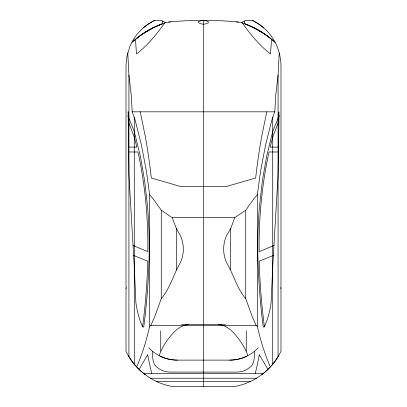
<?xml version="1.0" encoding="UTF-8"?>
<svg xmlns="http://www.w3.org/2000/svg" width="407" height="407" viewBox="0 0 407 407"><rect width="100%" height="100%" fill="white"/><g stroke="black" fill="none" stroke-linecap="round" stroke-linejoin="round"><path stroke-width="0.61" d="M261.701 374.72L261.737 374.725C269.882 368.574 276.521 360.49 280.983 351.307L280.983 65.919C280.84 57.728 278.943 49.568 275.117 42.303A50.397 50.397 0 0 0 252.325 20.35L245.945 20.35L241.336 22.583L235.511 21.607L213.904 20.35L193.096 20.35L171.489 21.607L165.664 22.583L153.541 27.6L142.211 34.213L131.883 42.303L129.925 46.459L127.193 55.23L126.435 59.763L126.017 65.919L126.017 351.307C134.814 369.795 152.925 383.379 173.133 386.65L233.867 386.65C243.93 384.936 253.551 380.825 261.737 374.725A63.95 63.95 0 0 0 278.592 355.81M271.566 39.276L270.477 53.963C259.315 45.35 250.366 34.269 242.18 22.884M270.345 366.895C264.606 353.851 260.455 340.155 257.346 326.266L257.346 194.755L260.546 171.408L265.588 144.938L271.922 119.841L274.817 111.828L275.681 95.731L278.073 75.147L279.217 52.976M254.655 351.21C254.131 357.117 255.006 364.204 249.232 367.836C245.787 370.68 241.3 372.064 236.869 372.084L170.131 372.084C165.7 372.064 161.213 370.68 157.768 367.836C151.994 364.204 152.869 357.117 152.345 351.21M279.004 115.425L278.073 123.189L272.721 137.067L270.167 147.1L278.51 147.1M142.598 326.719L143.34 320.833A288.563 119.907 90 0 0 147.716 264.341L147.812 261.182L133.633 255.484M266.783 111.828L261.711 136.406A254.289 82.596 -90 0 0 256.435 171.403L255.677 178.032L225.788 186.665L181.212 186.665L151.323 178.032L150.565 171.408A254.289 82.596 90 0 0 145.289 136.406L140.217 111.828M127.783 52.976L128.927 75.147L131.319 95.731L132.183 111.828L135.078 119.841L141.412 144.938L146.454 171.408L149.654 194.755L149.654 326.266C146.545 340.155 142.394 353.851 136.655 366.895M257.346 326.266L256.232 325.615L252.254 316.671L245.742 298.636C236.676 288.1 233.603 274.384 226.638 262.749A32.713 32.662 -90 0 1 226.536 235.704L230.667 228.525L234.778 217.689L245.742 210.205L253.749 198.921L257.346 194.755M149.654 194.755L153.251 198.921L161.258 210.205L172.222 217.689L176.333 228.525L180.464 235.704A32.713 32.662 -90 0 1 180.357 262.744C173.402 274.389 170.324 288.1 161.258 298.636L154.746 316.671L150.768 325.615L149.654 326.266M159.193 355.667C162.205 346.581 167.949 338.482 174.537 331.598C178.347 327.961 183.104 324.883 188.497 324.557M126.017 288.497L126.45 287.698M139.072 369.363L147.685 354.706L147.766 355.169A160.465 36.732 -90 0 0 151.76 373.443M164.82 22.884C156.634 34.269 147.685 45.35 136.523 53.963L135.434 39.276M258.282 347.792C250.966 355.591 240.374 360.139 229.685 360.119L177.315 360.119C166.626 360.139 156.034 355.591 148.718 347.792M143.203 27.935L146.79 25.061L154.675 20.35L161.055 20.35L165.664 22.583M273.947 245.518L259.188 251.653L259.111 245.66A195.889 81.395 -90 0 1 260.745 207.071C262.383 188.563 264.962 170.116 269.078 151.989L278.434 151.989M273.367 255.484L259.188 261.182L259.284 264.341A288.563 119.907 -90 0 0 263.665 320.828L264.402 326.719M188.461 324.557L186.167 324.562L220.833 324.557L218.539 324.557M168.722 22.07L170.619 22.07M236.381 22.07L238.278 22.07M132.183 111.828L274.817 111.828M128.49 147.1L136.833 147.1L134.279 137.067L128.927 123.189L127.996 115.425M128.566 151.989L137.922 151.989C142.038 170.116 144.617 188.563 146.261 207.071A195.889 81.395 90 0 1 147.889 245.66L147.812 251.653L133.053 245.518M172.222 217.689L234.778 217.689M150.768 325.615L256.232 325.615M143.691 373.448L263.309 373.448M150.509 378.225L256.491 378.225M156.664 381.501L250.336 381.501M218.503 324.557C225.061 324.974 230.53 329.309 234.783 333.994C240.155 340.476 245.268 347.558 247.807 355.667M241.336 22.583C253.785 26.776 265.349 33.527 275.117 42.303A96.556 96.556 0 0 0 244.459 23.692L244.459 21.067M252.325 20.35L260.21 25.061L263.797 27.935M267.928 369.363L259.315 354.706L259.234 355.169A160.465 36.732 90 0 1 255.24 373.443M280.55 287.698L280.983 288.497M145.299 374.75L145.263 374.725A63.95 63.95 0 0 1 128.409 355.81M278.073 75.147L278.073 356.624M272.721 117.16L272.721 364.224M246.266 330.825L246.266 351.165M245.742 210.205L245.742 298.636M230.667 228.525L230.667 269.663M203.5 20.35L203.5 360.119M203.5 360.292L203.5 386.65M176.333 228.525L176.333 269.663M162.541 21.067L162.541 23.692A96.556 96.556 0 0 0 131.883 42.303A50.397 50.397 0 0 1 154.675 20.35M161.258 210.205L161.258 298.636M160.734 330.825L160.734 351.165M134.279 117.16L134.279 364.224M128.927 75.147L128.927 356.624M246.474 356.354A39.138 38.879 0 0 1 229.685 360.119M220.848 324.486A133.048 19.673 0 0 1 225.524 324.516M253.459 27.6A96.607 96.607 0 0 1 270.09 38.08M244.429 23.682A98.204 97.034 90 0 1 264.789 34.213M177.315 360.119A39.138 38.879 0 0 1 160.526 356.354M181.476 324.516A133.048 19.673 0 0 1 186.152 324.486M136.91 38.08A96.607 96.607 0 0 1 153.541 27.6M142.211 34.213A98.204 97.034 -90 0 1 162.571 23.682M279.009 115.598L278.073 174.979L272.721 266.488L271.128 302.391C269.958 310.862 267.918 319.297 264.25 327.05L263.253 327.05A290.969 120.904 -90 0 1 257.957 258.76A198.326 82.407 -90 0 1 259.447 206.547L262.327 181.11L266.58 156.614L272.721 131.481L278.073 118.325L278.846 111.854L279.009 115.598M128.154 111.854L128.927 174.979L134.279 266.488L135.872 302.391C137.042 310.862 139.082 319.297 142.75 327.05L143.747 327.05A290.969 120.904 90 0 0 149.043 258.76A198.326 82.407 90 0 0 147.553 206.547L144.673 181.11L140.42 156.614L134.279 131.481L128.927 118.325L128.154 111.854M198.657 21.836L198.657 22.767C201.358 24.639 205.642 24.639 208.343 22.767L208.343 21.836C205.642 19.963 201.358 19.963 198.657 21.836"/></g></svg>
